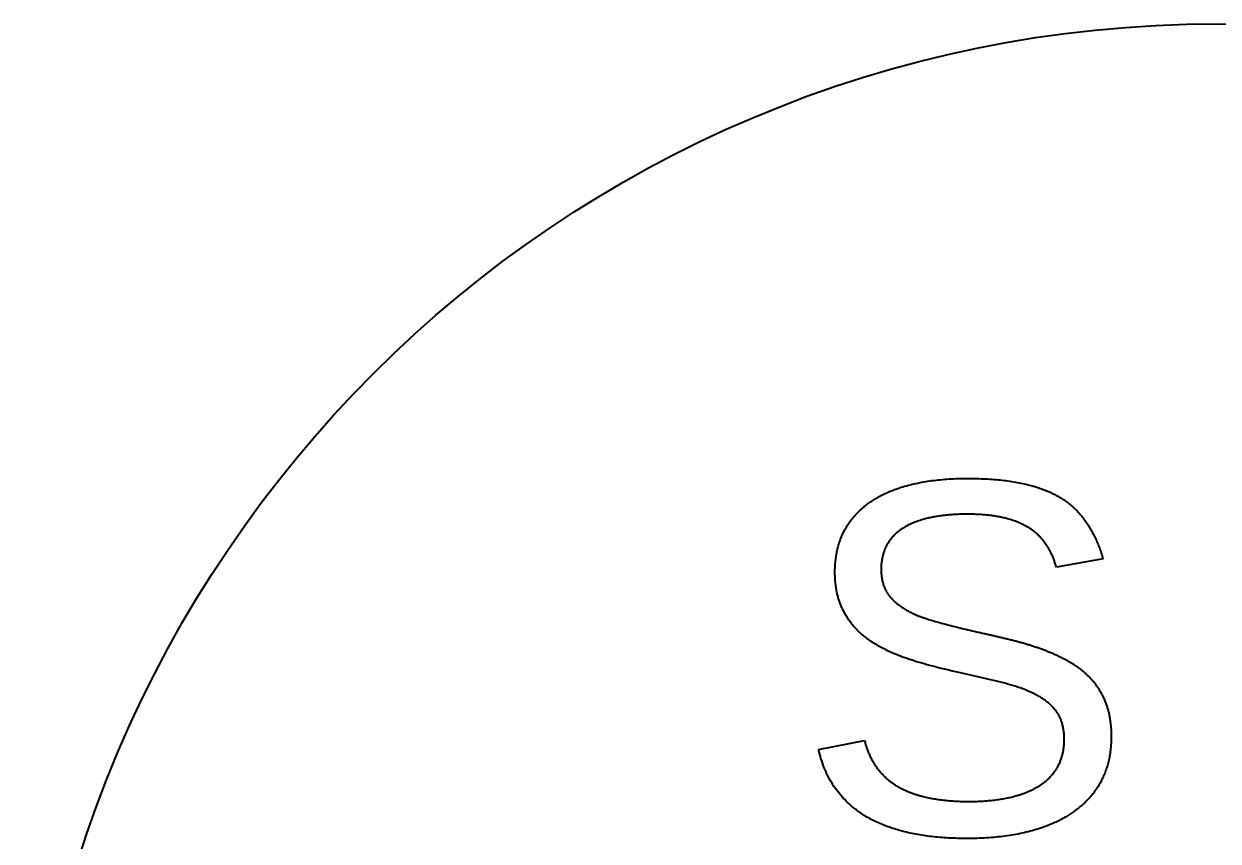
# Model space of a CAD drawing. Header units: millimetres. Extents: x -25 to 25, y -25 to 25.
# Drawn here: x -25 to 0.02, y 7.88 to 25 of the extents above; entities that cross this region are included whole.
import ezdxf

# ---------------------------------------------------------------- set-up
doc = ezdxf.new("R2010")
doc.units = ezdxf.units.MM
doc.layers.add('ModelSketch_Visible', color=7, linetype='Continuous', lineweight=40)

msp = doc.modelspace()

# ---------------------------------------------------------------- linework, layer by layer
at = {"layer": 'ModelSketch_Visible'}
for p, q in [((-2.392, 13.793), (-3.371, 13.621)), ((-2.392, 13.793), (-3.371, 13.621)), ((-4.535, 11.209), (-5.445, 11.421)), ((-4.535, 11.209), (-5.445, 11.421)), ((-8.352, 9.798), (-7.39, 9.991)), ((-8.352, 9.798), (-7.39, 9.991))]:
    msp.add_line(p, q, dxfattribs=at)
msp.add_circle((0, 0), 25, dxfattribs=at)
msp.add_circle((0, 0), 25, dxfattribs=at)
for points in [[(-7.289, 14.968), (-6.568, 15.479), (-5.227, 15.479)], [(-7.289, 14.968), (-6.568, 15.479), (-5.227, 15.479)], [(-5.227, 15.479), (-3.978, 15.479), (-3.318, 15.096)], [(-5.227, 15.479), (-3.978, 15.479), (-3.318, 15.096)], [(-3.318, 15.096), (-2.657, 14.713), (-2.392, 13.793)], [(-3.318, 15.096), (-2.657, 14.713), (-2.392, 13.793)], [(-8.009, 13.518), (-8.009, 14.458), (-7.289, 14.968)], [(-8.009, 13.518), (-8.009, 14.458), (-7.289, 14.968)], [(-5.237, 14.73), (-6.117, 14.73), (-6.58, 14.438)], [(-5.237, 14.73), (-6.117, 14.73), (-6.58, 14.438)], [(-3.983, 14.467), (-4.436, 14.73), (-5.237, 14.73)], [(-3.983, 14.467), (-4.436, 14.73), (-5.237, 14.73)], [(-6.58, 14.438), (-7.042, 14.147), (-7.042, 13.57)], [(-6.58, 14.438), (-7.042, 14.147), (-7.042, 13.57)], [(-3.371, 13.621), (-3.531, 14.204), (-3.983, 14.467)], [(-3.371, 13.621), (-3.531, 14.204), (-3.983, 14.467)], [(-7.871, 12.79), (-8.009, 13.107), (-8.009, 13.518)], [(-7.871, 12.79), (-8.009, 13.107), (-8.009, 13.518)], [(-7.042, 13.57), (-7.042, 13.232), (-6.863, 13.01)], [(-7.042, 13.57), (-7.042, 13.232), (-6.863, 13.01)], [(-6.863, 13.01), (-6.683, 12.789), (-6.345, 12.636)], [(-6.863, 13.01), (-6.683, 12.789), (-6.345, 12.636)], [(-7.473, 12.236), (-7.733, 12.473), (-7.871, 12.79)], [(-7.473, 12.236), (-7.733, 12.473), (-7.871, 12.79)], [(-6.345, 12.636), (-6.007, 12.483), (-4.999, 12.258)], [(-6.345, 12.636), (-6.007, 12.483), (-4.999, 12.258)], [(-6.764, 11.806), (-7.214, 11.999), (-7.473, 12.236)], [(-6.764, 11.806), (-7.214, 11.999), (-7.473, 12.236)], [(-4.999, 12.258), (-4.661, 12.182), (-4.325, 12.101)], [(-4.999, 12.258), (-4.661, 12.182), (-4.325, 12.101)], [(-4.325, 12.101), (-3.988, 12.02), (-3.682, 11.908)], [(-4.325, 12.101), (-3.988, 12.02), (-3.682, 11.908)], [(-5.445, 11.421), (-6.313, 11.614), (-6.764, 11.806)], [(-5.445, 11.421), (-6.313, 11.614), (-6.764, 11.806)], [(-3.682, 11.908), (-3.376, 11.796), (-3.108, 11.645)], [(-3.682, 11.908), (-3.376, 11.796), (-3.108, 11.645)], [(-3.108, 11.645), (-2.84, 11.494), (-2.642, 11.276)], [(-3.108, 11.645), (-2.84, 11.494), (-2.642, 11.276)], [(-2.642, 11.276), (-2.444, 11.058), (-2.332, 10.761)], [(-2.642, 11.276), (-2.444, 11.058), (-2.332, 10.761)], [(-3.828, 10.964), (-4.125, 11.11), (-4.535, 11.209)], [(-3.828, 10.964), (-4.125, 11.11), (-4.535, 11.209)], [(-3.368, 10.595), (-3.531, 10.819), (-3.828, 10.964)], [(-3.368, 10.595), (-3.531, 10.819), (-3.828, 10.964)], [(-2.332, 10.761), (-2.221, 10.464), (-2.221, 10.065)], [(-2.332, 10.761), (-2.221, 10.464), (-2.221, 10.065)], [(-3.205, 10.011), (-3.205, 10.371), (-3.368, 10.595)], [(-3.205, 10.011), (-3.205, 10.371), (-3.368, 10.595)], [(-3.727, 9.042), (-3.205, 9.372), (-3.205, 10.011)], [(-3.727, 9.042), (-3.205, 9.372), (-3.205, 10.011)], [(-2.221, 10.065), (-2.221, 9.049), (-3.014, 8.493)], [(-2.221, 10.065), (-2.221, 9.049), (-3.014, 8.493)], [(-5.248, 7.936), (-7.926, 7.936), (-8.352, 9.798)], [(-5.248, 7.936), (-7.926, 7.936), (-8.352, 9.798)], [(-7.39, 9.991), (-7.224, 9.331), (-6.683, 9.021)], [(-7.39, 9.991), (-7.224, 9.331), (-6.683, 9.021)], [(-6.683, 9.021), (-6.142, 8.712), (-5.212, 8.712)], [(-6.683, 9.021), (-6.142, 8.712), (-5.212, 8.712)], [(-5.212, 8.712), (-4.25, 8.712), (-3.727, 9.042)], [(-5.212, 8.712), (-4.25, 8.712), (-3.727, 9.042)], [(-3.014, 8.493), (-3.807, 7.936), (-5.248, 7.936)], [(-3.014, 8.493), (-3.807, 7.936), (-5.248, 7.936)]]:
    msp.add_open_spline(points, degree=2, dxfattribs=at)

doc.saveas('drawing.dxf')
